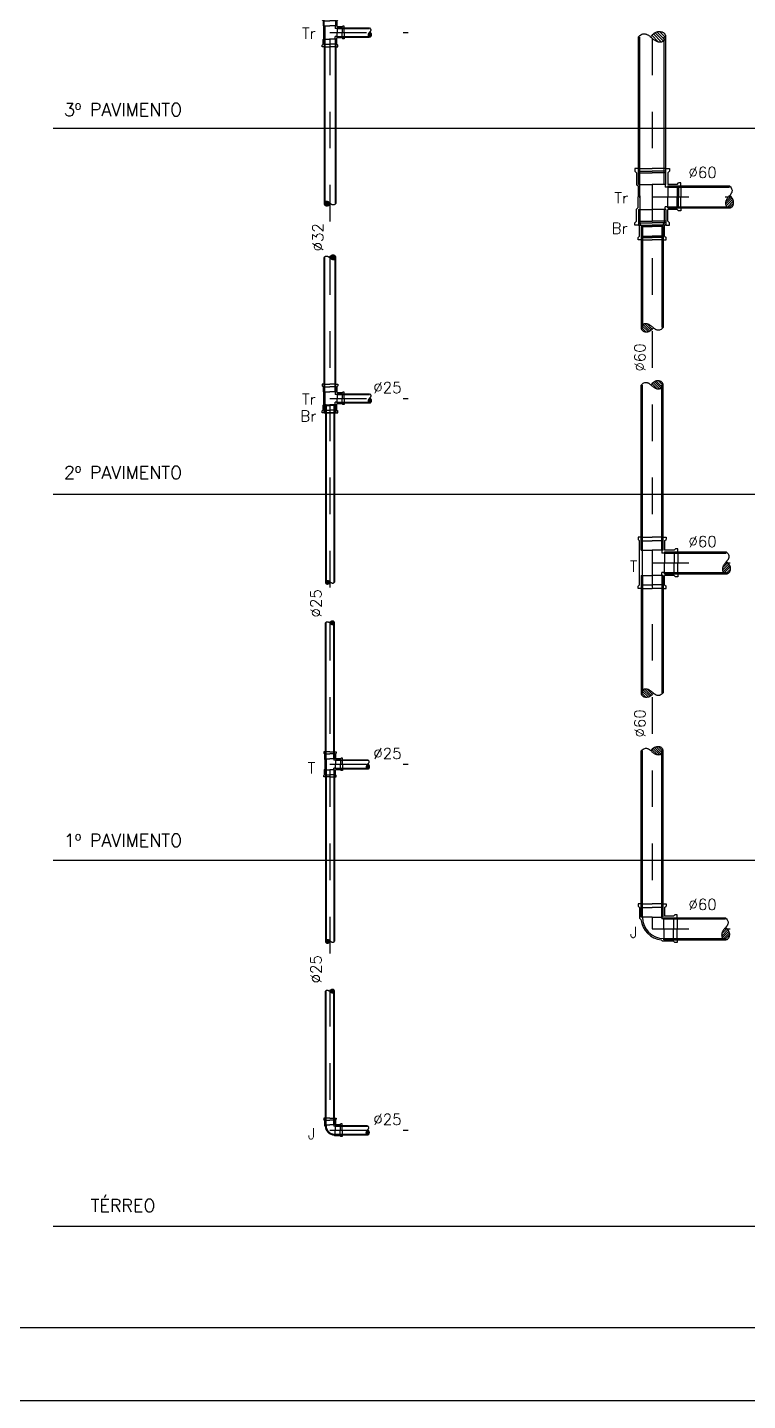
# Model space of a CAD drawing. Header units: millimetres. Extents: x -2485 to 3289, y -257 to 1952.
# Drawn here: x 19.762 to 21.729, y 0 to 3.752 of the extents above; entities that cross this region are included whole.
import ezdxf

# ---------------------------------------------------------------- set-up
doc = ezdxf.new("R2010")
doc.units = ezdxf.units.MM
doc.header["$LTSCALE"] = 0.3
doc.linetypes.add('HID', pattern=[0.37, 0.07, -0.1, 0.03, -0.1, 0.07])
for name, color, linetype in [('AF', 4, 'Continuous'), ('AGU', 6, 'Continuous'), ('TEX', 11, 'Continuous'), ('TEXTO', 3, 'Continuous'), ('TUB', 1, 'Continuous'), ('VISTAS', 1, 'Continuous')]:
    doc.layers.add(name, color=color, linetype=linetype)
doc.layers.add('IMPLANTAÇÃO  ÁGUA PLUVIAL', color=6, linetype='HID', lineweight=15)
doc.styles.add('ROMANS', font='romans.shx', dxfattribs={"height": 0.03})

# ---------------------------------------------------------------- blocks, each defined once
blk = doc.blocks.new('25')
at = {"layer": 'TEX', "color": 9, "style": 'ROMANS'}
blk.add_text('%%c25', height=0.03, dxfattribs=at).set_placement((0, 0))
blk = doc.blocks.new('32')
at = {"layer": 'TEX', "color": 9, "style": 'ROMANS'}
blk.add_text('%%c32', height=0.03, dxfattribs=at).set_placement((0, 0))
blk = doc.blocks.new('60')
at = {"layer": 'TEX', "color": 9, "style": 'ROMANS'}
blk.add_text('%%c60', height=0.03, dxfattribs=at).set_placement((0, 0))
blk = doc.blocks.new('j90a60')
at = {"layer": 'AF', "color": 3}
for p, q in [((0.058, 0.0342), (0.0618, 0.038)), ((0.068, 0.038), (0.0618, 0.038)), ((0.068, 0.03), (0.068, 0.038)), ((0.0287, 0.0342), (0.025, 0.0305)), ((0.058, 0.0342), (0.0287, 0.0342)), ((0.032, 0.03), (0.068, 0.03)), ((0.032, 0.0267), (0.032, 0.03)), ((0.032, 0), (0.032, 0.0267)), ((0.032, 0), (0.032, -0.0267)), ((0.058, 0.03), (0.058, 0)), ((0.058, -0.03), (0.058, 0)), ((0.068, 0.03), (0.068, 0)), ((0.068, -0.03), (0.068, 0)), ((-0.0342, -0.0287), (-0.0305, -0.025)), ((-0.0342, -0.058), (-0.0342, -0.0287)), ((-0.03, -0.032), (-0.0267, -0.032)), ((-0.03, -0.032), (-0.03, -0.068)), ((0, -0.032), (-0.0267, -0.032)), ((0, -0.032), (0.0267, -0.032)), ((0.0267, -0.032), (0.0267, -0.0267)), ((0.032, -0.0267), (0.0267, -0.0267)), ((0.03, -0.032), (0.0267, -0.032)), ((0.03, -0.032), (0.03, -0.068)), ((0.032, -0.03), (0.032, -0.0267)), ((0.032, -0.03), (0.068, -0.03)), ((0.058, -0.0342), (0.0342, -0.0342)), ((0.0342, -0.058), (0.0342, -0.0342)), ((0.058, -0.0342), (0.0618, -0.038)), ((0.068, -0.03), (0.068, -0.038)), ((-0.0342, -0.058), (-0.038, -0.0618)), ((-0.038, -0.068), (-0.038, -0.0618)), ((-0.03, -0.068), (-0.038, -0.068)), ((-0.03, -0.058), (0, -0.058)), ((-0.03, -0.068), (0, -0.068)), ((0.03, -0.058), (0, -0.058)), ((0.03, -0.068), (0, -0.068)), ((0.03, -0.068), (0.038, -0.068)), ((0.0342, -0.058), (0.038, -0.0618)), ((0.038, -0.068), (0.038, -0.0618)), ((0.068, -0.038), (0.0618, -0.038))]:
    blk.add_line(p, q, dxfattribs=at)
for radius, start, end in [(0.0629, 96.4316, 173.5684), (0.0587, 90, 180)]:
    blk.add_arc((0.032, -0.032), radius, start, end, dxfattribs=at)
blk = doc.blocks.new('T60')
at = {"layer": 'AF', "color": 3}
for p, q in [((-0.03, 0.07025), (-0.038, 0.07025)), ((-0.038, 0.07025), (-0.038, 0.064)), ((-0.03425, 0.06025), (-0.038, 0.064)), ((-0.03425, -0.06025), (-0.03425, 0.06025)), ((-0.03, 0.03425), (-0.03, 0.07025)), ((-0.03, 0.07025), (0, 0.07025)), ((-0.03, 0.06025), (0, 0.06025)), ((0.03, 0.07025), (0, 0.07025)), ((0.03, 0.06025), (0, 0.06025)), ((0.03, 0.07025), (0.038, 0.07025)), ((0.03, 0.03425), (0.03, 0.07025)), ((0.03425, 0.06025), (0.038, 0.064)), ((0.03425, 0.06025), (0.03425, 0.03425)), ((0.038, 0.07025), (0.038, 0.064)), ((0.06025, 0.03425), (0.064, 0.038)), ((0.07025, 0.038), (0.064, 0.038)), ((0.07025, 0.03), (0.07025, 0.038)), ((-0.03, 0.03425), (0, 0.03425)), ((-0.0267, -0.03425), (-0.0267, 0.03425)), ((0.03, 0.03425), (0, 0.03425)), ((0.0267, 0.03425), (0.0267, 0.0267)), ((0.03425, 0.0267), (0.0267, 0.0267)), ((0.06025, 0.03425), (0.03425, 0.03425)), ((0.03425, 0.03), (0.03425, 0)), ((0.03425, 0.03), (0.07025, 0.03)), ((0.06025, 0.03), (0.06025, 0)), ((0.07025, 0.03), (0.07025, 0)), ((-0.03, -0.03425), (0, -0.03425)), ((-0.03, -0.03425), (-0.03, -0.07025)), ((0.03, -0.03425), (0, -0.03425)), ((0.03425, -0.0267), (0.0267, -0.0267)), ((0.0267, -0.03425), (0.0267, -0.0267)), ((0.03, -0.03425), (0.03, -0.07025)), ((0.03425, -0.03), (0.03425, 0)), ((0.03425, -0.03), (0.07025, -0.03)), ((0.06025, -0.03425), (0.03425, -0.03425)), ((0.03425, -0.06025), (0.03425, -0.03425)), ((0.06025, -0.03), (0.06025, 0)), ((0.06025, -0.03425), (0.064, -0.038)), ((0.07025, -0.03), (0.07025, 0)), ((0.07025, -0.03), (0.07025, -0.038)), ((-0.03425, -0.06025), (-0.038, -0.064)), ((-0.038, -0.07025), (-0.038, -0.064)), ((-0.03, -0.07025), (-0.038, -0.07025)), ((-0.03, -0.06025), (0, -0.06025)), ((-0.03, -0.07025), (0, -0.07025)), ((0.03, -0.06025), (0, -0.06025)), ((0.03, -0.07025), (0, -0.07025)), ((0.03, -0.07025), (0.038, -0.07025)), ((0.03425, -0.06025), (0.038, -0.064)), ((0.038, -0.07025), (0.038, -0.064)), ((0.07025, -0.038), (0.064, -0.038))]:
    blk.add_line(p, q, dxfattribs=at)
blk = doc.blocks.new('t75x60')
at = {"layer": 'AF', "color": 3}
for p, q in [((-0.07725, 0.0375), (-0.07725, 0.0475)), ((-0.07725, 0.0475), (-0.0707, 0.0475)), ((-0.06595, 0.04275), (-0.0707, 0.0475)), ((-0.06595, 0.04275), (-0.0332, 0.04275)), ((-0.029, 0.03855), (-0.0332, 0.04275)), ((-0.029, 0.03855), (0, 0.03855)), ((0.029, 0.03855), (0, 0.03855)), ((0.029, 0.03855), (0.0332, 0.04275)), ((0.06595, 0.04275), (0.0332, 0.04275)), ((0.06595, 0.04275), (0.0707, 0.0475)), ((0.07725, 0.0475), (0.0707, 0.0475)), ((0.07725, 0.0375), (0.07725, 0.0475)), ((-0.03425, 0.0375), (-0.07725, 0.0375)), ((-0.07725, 0.0375), (-0.07725, 0)), ((-0.0707, 0.0375), (-0.0707, 0)), ((-0.06595, 0.0375), (-0.06595, 0)), ((-0.03425, 0.0375), (-0.03425, 0)), ((0.0027, 0.0333), (-0.03425, 0.0333)), ((-0.0027, 0.0333), (0.03425, 0.0333)), ((0.03425, 0.0375), (0.07725, 0.0375)), ((0.03425, 0.0375), (0.03425, 0)), ((0.06595, 0.0375), (0.06595, 0)), ((0.0707, 0.0375), (0.0707, 0)), ((0.07725, 0.0375), (0.07725, 0)), ((-0.07725, -0.0375), (-0.07725, 0)), ((-0.03425, -0.0375), (-0.07725, -0.0375)), ((-0.07725, -0.0375), (-0.07725, -0.0475)), ((-0.0707, -0.0375), (-0.0707, 0)), ((-0.06595, -0.0375), (-0.06595, 0)), ((-0.03425, -0.0375), (-0.03425, 0)), ((-0.03425, -0.0352), (-0.0267, -0.0352)), ((-0.0267, -0.04275), (-0.0267, -0.0352)), ((0.03425, -0.0352), (0.0267, -0.0352)), ((0.0267, -0.04275), (0.0267, -0.0352)), ((0.03425, -0.0375), (0.03425, 0)), ((0.03425, -0.0375), (0.07725, -0.0375)), ((0.06595, -0.0375), (0.06595, 0)), ((0.0707, -0.0375), (0.0707, 0)), ((0.07725, -0.0375), (0.07725, 0)), ((0.07725, -0.0375), (0.07725, -0.0475)), ((-0.07725, -0.0475), (-0.0707, -0.0475)), ((-0.06595, -0.04275), (-0.0707, -0.0475)), ((-0.06595, -0.04275), (-0.03425, -0.04275)), ((-0.03425, -0.06875), (-0.038, -0.0725)), ((-0.038, -0.07875), (-0.038, -0.0725)), ((-0.03425, -0.06875), (-0.03425, -0.04275)), ((-0.03, -0.04275), (-0.03, -0.07875)), ((-0.03, -0.04275), (0, -0.04275)), ((-0.03, -0.06875), (0, -0.06875)), ((-0.03, -0.0725), (0, -0.0725)), ((0.03, -0.04275), (0, -0.04275)), ((0.03, -0.06875), (0, -0.06875)), ((0.03, -0.0725), (0, -0.0725)), ((0.03, -0.04275), (0.03, -0.07875)), ((0.03425, -0.06875), (0.03425, -0.04275)), ((0.06595, -0.04275), (0.03425, -0.04275)), ((0.03425, -0.06875), (0.038, -0.0725)), ((0.038, -0.07875), (0.038, -0.0725)), ((0.06595, -0.04275), (0.0707, -0.0475)), ((0.07725, -0.0475), (0.0707, -0.0475)), ((-0.03, -0.07875), (-0.038, -0.07875)), ((-0.03, -0.07875), (0, -0.07875)), ((0.03, -0.07875), (0, -0.07875)), ((0.03, -0.07875), (0.038, -0.07875))]:
    blk.add_line(p, q, dxfattribs=at)
blk = doc.blocks.new('BA60')
at = {"layer": 'AF', "color": 7}
for p, q in [((-0.01, -0.0134), (0.0039, 0.0005)), ((-0.0022, 0.0004), (-0.0032, -0.0009)), ((-0.0011, 0.0016), (-0.0022, 0.0004)), ((-0.0001, 0.0028), (-0.0011, 0.0016)), ((0.0008, 0.0039), (-0.0001, 0.0028)), ((0, 0.03), (0.0027, 0.0272)), ((0.0044, 0), (0.0006, 0.0037)), ((0.0018, 0.005), (0.0008, 0.0039)), ((0.0026, 0.006), (0.0018, 0.005)), ((0.0034, 0.007), (0.0026, 0.006)), ((0.0027, 0.0272), (0.0047, 0.0247)), ((0.0041, 0.008), (0.0034, 0.007)), ((0.0047, 0.009), (0.0041, 0.008)), ((0.0072, -0.0034), (0.0044, 0)), ((0.0047, 0.0247), (0.006, 0.0224)), ((0.0053, 0.0101), (0.0047, 0.009)), ((0.0058, 0.0112), (0.0053, 0.0101)), ((0.0063, 0.0124), (0.0058, 0.0112)), ((0.006, 0.0224), (0.0068, 0.0203)), ((0.0067, 0.0137), (0.0063, 0.0124)), ((0.007, 0.0151), (0.0067, 0.0137)), ((0.0068, 0.0203), (0.0072, 0.0184)), ((0.0072, 0.0166), (0.007, 0.0151)), ((0.0072, 0.0184), (0.0072, 0.0166)), ((-0.0103, -0.0159), (-0.0104, -0.0173)), ((-0.0104, -0.0173), (-0.0103, -0.0186)), ((-0.0102, -0.0146), (-0.0103, -0.0159)), ((-0.0103, -0.0186), (-0.0102, -0.02)), ((-0.0102, -0.0199), (0.0068, -0.0029)), ((-0.01, -0.0133), (-0.0102, -0.0146)), ((-0.0102, -0.02), (-0.0099, -0.0213)), ((-0.0097, -0.012), (-0.01, -0.0133)), ((-0.0099, -0.0213), (-0.0095, -0.0226)), ((-0.0093, -0.0107), (-0.0097, -0.012)), ((-0.0095, -0.0226), (-0.009, -0.0238)), ((-0.0088, -0.0095), (-0.0093, -0.0107)), ((-0.009, -0.0238), (-0.0084, -0.0249)), ((-0.0082, -0.0083), (-0.0088, -0.0095)), ((-0.0086, -0.0245), (0.0093, -0.0066)), ((-0.0084, -0.0249), (-0.0076, -0.026)), ((-0.0076, -0.007), (-0.0082, -0.0083)), ((-0.0068, -0.0058), (-0.0076, -0.007)), ((-0.0076, -0.026), (-0.0067, -0.0269)), ((-0.006, -0.0046), (-0.0068, -0.0058)), ((-0.0067, -0.0269), (-0.0057, -0.0278)), ((-0.0051, -0.0033), (-0.006, -0.0046)), ((-0.0057, -0.0278), (-0.0046, -0.0285)), ((-0.0056, -0.0278), (0.011, -0.0112)), ((-0.0042, -0.0021), (-0.0051, -0.0033)), ((-0.0046, -0.0285), (-0.0035, -0.0291)), ((-0.0032, -0.0009), (-0.0042, -0.0021)), ((-0.0035, -0.0291), (-0.0023, -0.0295)), ((-0.0023, -0.0295), (-0.0012, -0.0298)), ((-0.0014, -0.0298), (0.0114, -0.017)), ((-0.0012, -0.0298), (0, -0.03)), ((0, -0.03), (0.0011, -0.03)), ((0.0011, -0.03), (0.0022, -0.0298)), ((0.0022, -0.0298), (0.0033, -0.0296)), ((0.0033, -0.0296), (0.0043, -0.0292)), ((0.0043, -0.0292), (0.0052, -0.0287)), ((0.0052, -0.0287), (0.0061, -0.0281)), ((0.0061, -0.0281), (0.0069, -0.0274)), ((0.0069, -0.0274), (0.0077, -0.0267)), ((0.0092, -0.0065), (0.0072, -0.0034)), ((0.0077, -0.0267), (0.0083, -0.026)), ((0.0083, -0.026), (0.0089, -0.0252)), ((0.0089, -0.0252), (0.0095, -0.0244)), ((0.0105, -0.0093), (0.0092, -0.0065)), ((0.0095, -0.0244), (0.01, -0.0234)), ((0.01, -0.0234), (0.0104, -0.0223)), ((0.0104, -0.0223), (0.0107, -0.0211)), ((0.0112, -0.0119), (0.0105, -0.0093)), ((0.0107, -0.0211), (0.0111, -0.0197)), ((0.0111, -0.0197), (0.0113, -0.0181)), ((0.0115, -0.0142), (0.0112, -0.0119)), ((0.0113, -0.0181), (0.0115, -0.0162)), ((0.0115, -0.0162), (0.0115, -0.0142))]:
    blk.add_line(p, q, dxfattribs=at)
blk = doc.blocks.new('ta60t')
at = {"layer": 'AF', "color": 3}
for p, q in [((0, 0.03), (0.1684, 0.03)), ((0, 0.0267), (0.1684, 0.0267)), ((0, -0.0267), (0.1684, -0.0267)), ((0, -0.03), (0.1684, -0.03))]:
    blk.add_line(p, q, dxfattribs=at)
at = {"layer": 'AF'}
blk.add_blockref('BA60', (0.1684, 0), dxfattribs=at)
blk = doc.blocks.new('br75x60')
at = {"layer": 'AGU', "color": 3}
for p, q in [((0, 0.0375), (0.0399, 0.0375)), ((0, 0.0375), (0, 0)), ((0, 0.0333), (0.0383, 0.0333)), ((0, -0.0375), (0, 0)), ((0.047, 0.03), (0.047, 0)), ((0.047, -0.03), (0.047, 0)), ((0, -0.0333), (0.0383, -0.0333)), ((0, -0.0375), (0.0399, -0.0375))]:
    blk.add_line(p, q, dxfattribs=at)
at = {"layer": 'TUB', "color": 3}
for p, q in [((0.073, 0.0342), (0.0767, 0.038)), ((0.083, 0.038), (0.0767, 0.038)), ((0.083, 0.03), (0.083, 0.038)), ((0.0437, 0.0287), (0.0383, 0.0333)), ((0.0437, 0.0342), (0.0399, 0.0375)), ((0.073, 0.0342), (0.0437, 0.0342)), ((0.0437, 0.0267), (0.0437, 0.0287)), ((0.0437, 0.0267), (0.047, 0.0267)), ((0.047, 0.03), (0.083, 0.03)), ((0.073, 0.03), (0.073, 0)), ((0.073, -0.03), (0.073, 0)), ((0.0768, 0.03), (0.0768, 0)), ((0.0768, -0.03), (0.0768, 0)), ((0.083, 0.03), (0.083, 0)), ((0.083, -0.03), (0.083, 0)), ((0.0437, -0.0287), (0.0383, -0.0333)), ((0.0437, -0.0342), (0.0399, -0.0375)), ((0.0437, -0.0267), (0.047, -0.0267)), ((0.0437, -0.0267), (0.0437, -0.0287)), ((0.073, -0.0342), (0.0437, -0.0342)), ((0.047, -0.03), (0.083, -0.03)), ((0.073, -0.0342), (0.0767, -0.038)), ((0.083, -0.03), (0.083, -0.038)), ((0.083, -0.038), (0.0767, -0.038))]:
    blk.add_line(p, q, dxfattribs=at)
blk = doc.blocks.new('BA75')
at = {"layer": 'AF', "color": 7}
for p, q in [((0, 0.0378), (0.0034, 0.0343)), ((-0.0126, -0.0169), (0.0049, 0.0006)), ((-0.0027, 0.0005), (-0.004, -0.0011)), ((-0.0014, 0.002), (-0.0027, 0.0005)), ((-0.0002, 0.0035), (-0.0014, 0.002)), ((0.0011, 0.0049), (-0.0002, 0.0035)), ((0.0056, 0), (0.0008, 0.0046)), ((0.0022, 0.0063), (0.0011, 0.0049)), ((0.0033, 0.0076), (0.0022, 0.0063)), ((0.0042, 0.0089), (0.0033, 0.0076)), ((0.0034, 0.0343), (0.0059, 0.0311)), ((0.0051, 0.0101), (0.0042, 0.0089)), ((0.0059, 0.0114), (0.0051, 0.0101)), ((0.0091, -0.0043), (0.0056, 0)), ((0.0059, 0.0311), (0.0076, 0.0282)), ((0.0066, 0.0127), (0.0059, 0.0114)), ((0.0073, 0.0141), (0.0066, 0.0127)), ((0.0079, 0.0156), (0.0073, 0.0141)), ((0.0076, 0.0282), (0.0086, 0.0255)), ((0.0084, 0.0172), (0.0079, 0.0156)), ((0.0088, 0.019), (0.0084, 0.0172)), ((0.0086, 0.0255), (0.0091, 0.0231)), ((0.0091, 0.021), (0.0088, 0.019)), ((0.0091, 0.0231), (0.0091, 0.021)), ((-0.013, -0.02), (-0.0131, -0.0218)), ((-0.0131, -0.0218), (-0.013, -0.0235)), ((-0.0128, -0.0184), (-0.013, -0.02)), ((-0.013, -0.0235), (-0.0128, -0.0252)), ((-0.0129, -0.025), (0.0086, -0.0036)), ((-0.0126, -0.0167), (-0.0128, -0.0184)), ((-0.0128, -0.0252), (-0.0125, -0.0268)), ((-0.0122, -0.0151), (-0.0126, -0.0167)), ((-0.0125, -0.0268), (-0.012, -0.0284)), ((-0.0117, -0.0135), (-0.0122, -0.0151)), ((-0.012, -0.0284), (-0.0114, -0.03)), ((-0.0111, -0.012), (-0.0117, -0.0135)), ((-0.0114, -0.03), (-0.0106, -0.0314)), ((-0.0103, -0.0104), (-0.0111, -0.012)), ((-0.0109, -0.0309), (0.0117, -0.0084)), ((-0.0106, -0.0314), (-0.0096, -0.0327)), ((-0.0095, -0.0089), (-0.0103, -0.0104)), ((-0.0096, -0.0327), (-0.0084, -0.0339)), ((-0.0086, -0.0073), (-0.0095, -0.0089)), ((-0.0076, -0.0058), (-0.0086, -0.0073)), ((-0.0084, -0.0339), (-0.0072, -0.035)), ((-0.0065, -0.0042), (-0.0076, -0.0058)), ((-0.0072, -0.035), (-0.0058, -0.0359)), ((-0.0071, -0.0351), (0.0139, -0.0141)), ((-0.0053, -0.0026), (-0.0065, -0.0042)), ((-0.0058, -0.0359), (-0.0044, -0.0366)), ((-0.004, -0.0011), (-0.0053, -0.0026)), ((-0.0044, -0.0366), (-0.0029, -0.0372)), ((-0.0029, -0.0372), (-0.0015, -0.0376)), ((-0.0017, -0.0376), (0.0144, -0.0214)), ((0.0028, -0.0376), (0.0041, -0.0372)), ((0.0041, -0.0372), (0.0054, -0.0367)), ((0.0054, -0.0367), (0.0066, -0.0361)), ((0.0066, -0.0361), (0.0077, -0.0354)), ((0.0077, -0.0354), (0.0087, -0.0346)), ((0.0087, -0.0346), (0.0096, -0.0337)), ((0.0116, -0.0082), (0.0091, -0.0043)), ((0.0096, -0.0337), (0.0105, -0.0328)), ((0.0105, -0.0328), (0.0113, -0.0318)), ((0.0113, -0.0318), (0.012, -0.0307)), ((0.0132, -0.0117), (0.0116, -0.0082)), ((0.012, -0.0307), (0.0126, -0.0295)), ((0.0126, -0.0295), (0.0131, -0.0281)), ((0.0131, -0.0281), (0.0135, -0.0266)), ((0.0142, -0.015), (0.0132, -0.0117)), ((0.0135, -0.0266), (0.0139, -0.0248)), ((0.0139, -0.0248), (0.0143, -0.0228)), ((0.0145, -0.0179), (0.0142, -0.015)), ((0.0143, -0.0228), (0.0145, -0.0205)), ((0.0145, -0.0205), (0.0145, -0.0179)), ((-0.0015, -0.0376), (0, -0.0378)), ((0, -0.0378), (0.0014, -0.0378)), ((0.0014, -0.0378), (0.0028, -0.0376))]:
    blk.add_line(p, q, dxfattribs=at)
blk = doc.blocks.new('j90a25')
at = {"layer": 'AF', "color": 3}
for p, q in [((0.0114, 0.0133), (0.0132, 0.015)), ((0.0142, 0.0108), (0.0125, 0.0108)), ((0.0277, 0.015), (0.0132, 0.015)), ((0.0142, 0.0125), (0.0332, 0.0125)), ((0.0142, 0.0125), (0.0142, 0.0108)), ((0.0142, 0.0108), (0.0142, 0)), ((0.0142, -0.0108), (0.0142, 0)), ((0.0277, 0.015), (0.0297, 0.017)), ((0.0277, 0.0125), (0.0277, 0)), ((0.0277, -0.0125), (0.0277, 0)), ((0.0332, 0.017), (0.0297, 0.017)), ((0.0332, 0.0125), (0.0332, 0.017)), ((0.0332, 0), (0.0332, 0.0125)), ((0.0332, 0), (0.0332, -0.0125)), ((-0.015, -0.0277), (-0.017, -0.0297)), ((-0.017, -0.0332), (-0.017, -0.0297)), ((-0.0125, -0.0332), (-0.017, -0.0332)), ((-0.0133, -0.0114), (-0.015, -0.0132)), ((-0.015, -0.0277), (-0.015, -0.0132)), ((-0.0125, -0.0142), (-0.0125, -0.0332)), ((-0.0125, -0.0142), (-0.0108, -0.0142)), ((-0.0125, -0.0277), (0, -0.0277)), ((0, -0.0332), (-0.0125, -0.0332)), ((-0.0108, -0.0142), (-0.0108, -0.0125)), ((-0.0108, -0.0142), (0, -0.0142)), ((0.0108, -0.0142), (0, -0.0142)), ((0.0125, -0.0277), (0, -0.0277)), ((0, -0.0332), (0.0125, -0.0332)), ((0.0142, -0.0108), (0.0108, -0.0108)), ((0.0108, -0.0142), (0.0108, -0.0108)), ((0.0125, -0.0142), (0.0108, -0.0142)), ((0.0125, -0.0142), (0.0125, -0.0332)), ((0.0125, -0.0332), (0.017, -0.0332)), ((0.0142, -0.0125), (0.0142, -0.0108)), ((0.0142, -0.0125), (0.0332, -0.0125)), ((0.0277, -0.015), (0.015, -0.015)), ((0.015, -0.0277), (0.015, -0.015)), ((0.015, -0.0277), (0.017, -0.0297)), ((0.017, -0.0332), (0.017, -0.0297)), ((0.0277, -0.015), (0.0297, -0.017)), ((0.0332, -0.017), (0.0297, -0.017)), ((0.0332, -0.0125), (0.0332, -0.017))]:
    blk.add_line(p, q, dxfattribs=at)
at = {"layer": 'AF', "color": 3, "const_width": 0.0005}
blk.add_lwpolyline([(0.0332, 0.017), (0.0332, 0.017), (0.0332, 0.017), (0.0332, 0.017)], dxfattribs=at)
blk.add_lwpolyline([(0.0332, 0.017), (0.0332, 0.017), (0.0332, 0.017), (0.0332, 0.017)], dxfattribs=at)
at = {"layer": 'AF', "color": 3}
for radius, start, end in [(0.0258, 92.3359, 177.6641), (0.0233, 90, 180)]:
    blk.add_arc((0.0125, -0.0125), radius, start, end, dxfattribs=at)
blk = doc.blocks.new('t25')
at = {"layer": 'AF', "color": 3}
for p, q in [((-0.0125, 0.034), (-0.017, 0.034)), ((-0.017, 0.034), (-0.017, 0.0305)), ((-0.015, 0.0285), (-0.017, 0.0305)), ((-0.015, 0.0285), (-0.015, 0.014)), ((-0.0133, 0.0122), (-0.015, 0.014)), ((-0.0133, -0.0122), (-0.0133, 0.0122)), ((-0.0125, 0.015), (-0.0125, 0.034)), ((0, 0.034), (-0.0125, 0.034)), ((-0.0125, 0.0285), (0, 0.0285)), ((-0.0125, 0.015), (0, 0.015)), ((-0.0125, 0.015), (-0.0108, 0.015)), ((-0.0108, 0.015), (-0.0108, -0.015)), ((0, 0.034), (0.0125, 0.034)), ((0.0125, 0.0285), (0, 0.0285)), ((0.0125, 0.015), (0, 0.015)), ((0.0108, 0.015), (0.0108, 0.0108)), ((0.015, 0.0108), (0.0108, 0.0108)), ((0.0125, 0.034), (0.017, 0.034)), ((0.0125, 0.015), (0.0125, 0.034)), ((0.015, 0.0285), (0.017, 0.0305)), ((0.015, 0.0285), (0.015, 0.015)), ((0.0285, 0.015), (0.015, 0.015)), ((0.015, 0.0125), (0.034, 0.0125)), ((0.015, 0.0125), (0.015, 0)), ((0.017, 0.034), (0.017, 0.0305)), ((0.0285, 0.015), (0.0305, 0.017)), ((0.0285, 0.0125), (0.0285, 0)), ((0.034, 0.017), (0.0305, 0.017)), ((0.034, 0.0125), (0.034, 0.017)), ((0.034, 0), (0.034, 0.0125)), ((-0.015, -0.0285), (-0.017, -0.0305)), ((-0.017, -0.034), (-0.017, -0.0305)), ((-0.0125, -0.034), (-0.017, -0.034)), ((-0.0133, -0.0122), (-0.015, -0.014)), ((-0.015, -0.0285), (-0.015, -0.014)), ((-0.0125, -0.015), (-0.0108, -0.015)), ((-0.0125, -0.015), (0, -0.015)), ((-0.0125, -0.015), (-0.0125, -0.034)), ((-0.0125, -0.0285), (0, -0.0285)), ((0, -0.034), (-0.0125, -0.034)), ((0.0125, -0.015), (0, -0.015)), ((0.0125, -0.0285), (0, -0.0285)), ((0, -0.034), (0.0125, -0.034)), ((0.0108, -0.015), (0.0108, -0.0108)), ((0.015, -0.0108), (0.0108, -0.0108)), ((0.0125, -0.015), (0.0125, -0.034)), ((0.0125, -0.034), (0.017, -0.034)), ((0.015, -0.0125), (0.015, 0)), ((0.015, -0.0125), (0.034, -0.0125)), ((0.0285, -0.015), (0.015, -0.015)), ((0.015, -0.0285), (0.015, -0.015)), ((0.015, -0.0285), (0.017, -0.0305)), ((0.017, -0.034), (0.017, -0.0305)), ((0.0285, -0.0125), (0.0285, 0)), ((0.0285, -0.015), (0.0305, -0.017)), ((0.034, -0.017), (0.0305, -0.017)), ((0.034, 0), (0.034, -0.0125)), ((0.034, -0.0125), (0.034, -0.017))]:
    blk.add_line(p, q, dxfattribs=at)
blk = doc.blocks.new('t32x25')
at = {"layer": 'AF', "color": 3}
for p, q in [((-0.0215, 0.0391), (-0.0215, 0.0344)), ((-0.016, 0.0391), (-0.0215, 0.0391)), ((-0.016, 0.0181), (-0.016, 0.0391)), ((-0.016, 0.0391), (0, 0.0391)), ((0.016, 0.0391), (0, 0.0391)), ((0.016, 0.0391), (0.0215, 0.0391)), ((0.016, 0.0181), (0.016, 0.0391)), ((0.0215, 0.0391), (0.0215, 0.0344)), ((-0.019, 0.0319), (-0.0215, 0.0344)), ((-0.019, 0.0319), (-0.019, 0.019)), ((-0.0168, 0.0168), (-0.019, 0.019)), ((-0.0168, -0.0168), (-0.0168, 0.0168)), ((-0.0168, 0.0139), (-0.0168, 0)), ((-0.016, 0.0319), (0, 0.0319)), ((-0.016, 0.0181), (-0.0139, 0.0181)), ((-0.0139, 0.0181), (-0.0139, -0.0181)), ((-0.0139, 0.0181), (0, 0.0181)), ((0.016, 0.0319), (0, 0.0319)), ((0.0139, 0.0181), (0, 0.0181)), ((0.0139, 0.0181), (0.0139, 0.0108)), ((0.016, 0.0181), (0.0139, 0.0181)), ((0.0201, 0.0108), (0.0139, 0.0108)), ((0.019, 0.0319), (0.0215, 0.0344)), ((0.019, 0.0319), (0.019, 0.015)), ((0.0336, 0.015), (0.019, 0.015)), ((0.0201, 0.0125), (0.0201, 0)), ((0.0201, 0.0125), (0.0391, 0.0125)), ((0.0336, 0.015), (0.0356, 0.017)), ((0.0336, 0.0125), (0.0336, 0)), ((0.0391, 0.017), (0.0356, 0.017)), ((0.0391, 0.0125), (0.0391, 0.017)), ((0.0391, 0), (0.0391, 0.0125)), ((-0.019, -0.0319), (-0.0215, -0.0344)), ((-0.0215, -0.0391), (-0.0215, -0.0344)), ((-0.0168, -0.0168), (-0.019, -0.019)), ((-0.019, -0.0319), (-0.019, -0.019)), ((-0.016, -0.0181), (-0.016, -0.0391)), ((-0.016, -0.0181), (-0.0139, -0.0181)), ((-0.016, -0.0319), (0, -0.0319)), ((-0.0139, -0.0181), (0, -0.0181)), ((0.0139, -0.0181), (0, -0.0181)), ((0.016, -0.0319), (0, -0.0319)), ((0.0201, -0.0108), (0.0139, -0.0108)), ((0.0139, -0.0181), (0.0139, -0.0108)), ((0.016, -0.0181), (0.0139, -0.0181)), ((0.016, -0.0181), (0.016, -0.0391)), ((0.0336, -0.015), (0.019, -0.015)), ((0.019, -0.0319), (0.019, -0.015)), ((0.019, -0.0319), (0.0215, -0.0344)), ((0.0201, -0.0125), (0.0201, 0)), ((0.0201, -0.0125), (0.0391, -0.0125)), ((0.0215, -0.0391), (0.0215, -0.0344)), ((0.0336, -0.0125), (0.0336, 0)), ((0.0336, -0.015), (0.0356, -0.017)), ((0.0391, -0.017), (0.0356, -0.017)), ((0.0391, 0), (0.0391, -0.0125)), ((0.0391, -0.0125), (0.0391, -0.017)), ((-0.016, -0.0391), (-0.0215, -0.0391)), ((-0.016, -0.0391), (0, -0.0391)), ((0.016, -0.0391), (0, -0.0391)), ((0.016, -0.0391), (0.0215, -0.0391))]:
    blk.add_line(p, q, dxfattribs=at)
blk = doc.blocks.new('BR32X25')
at = {"layer": 'AF', "color": 3}
for p, q in [((0, 0.0108), (0, 0.016)), ((0.021, 0.016), (0, 0.016)), ((0, 0.0125), (0, 0)), ((0.0017, 0.0108), (0, 0.0108)), ((0, -0.0125), (0, 0)), ((0.0017, 0.0125), (0.0017, 0)), ((0.0017, 0.0125), (0.021, 0.0125)), ((0.0017, -0.0125), (0.0017, 0)), ((0.021, 0), (0.021, 0.016)), ((0.021, 0), (0.021, -0.016)), ((0, -0.0108), (0, -0.016)), ((0.0017, -0.0108), (0, -0.0108)), ((0.021, -0.016), (0, -0.016)), ((0.0017, -0.0125), (0.021, -0.0125))]:
    blk.add_line(p, q, dxfattribs=at)
blk = doc.blocks.new('BA32')
at = {"layer": 'AF', "color": 7}
for p, q in [((-0.0053, -0.0071), (0.0021, 0.0003)), ((-0.0012, 0.0002), (-0.0017, -0.0005)), ((-0.0006, 0.0008), (-0.0012, 0.0002)), ((-0.0001, 0.0015), (-0.0006, 0.0008)), ((0.0004, 0.0021), (-0.0001, 0.0015)), ((0, 0.016), (0.0014, 0.0145)), ((0.0024, 0), (0.0003, 0.002)), ((0.0009, 0.0027), (0.0004, 0.0021)), ((0.0014, 0.0032), (0.0009, 0.0027)), ((0.0014, 0.0145), (0.0025, 0.0132)), ((0.0018, 0.0037), (0.0014, 0.0032)), ((0.0022, 0.0043), (0.0018, 0.0037)), ((0.0025, 0.0048), (0.0022, 0.0043)), ((0.0039, -0.0018), (0.0024, 0)), ((0.0025, 0.0132), (0.0032, 0.0119)), ((0.0028, 0.0054), (0.0025, 0.0048)), ((0.0031, 0.006), (0.0028, 0.0054)), ((0.0033, 0.0066), (0.0031, 0.006)), ((0.0032, 0.0119), (0.0036, 0.0108)), ((0.0036, 0.0073), (0.0033, 0.0066)), ((0.0036, 0.0108), (0.0038, 0.0098)), ((0.0037, 0.008), (0.0036, 0.0073)), ((0.0039, 0.0089), (0.0037, 0.008)), ((0.0038, 0.0098), (0.0039, 0.0089)), ((-0.0054, -0.0078), (-0.0055, -0.0085)), ((-0.0055, -0.0085), (-0.0055, -0.0092)), ((-0.0055, -0.0092), (-0.0055, -0.0099)), ((-0.0055, -0.0099), (-0.0054, -0.0107)), ((-0.0054, -0.0106), (0.0036, -0.0015)), ((-0.0053, -0.0071), (-0.0054, -0.0078)), ((-0.0054, -0.0107), (-0.0053, -0.0114)), ((-0.0051, -0.0064), (-0.0053, -0.0071)), ((-0.0053, -0.0114), (-0.0051, -0.012)), ((-0.0049, -0.0057), (-0.0051, -0.0064)), ((-0.0051, -0.012), (-0.0048, -0.0127)), ((-0.0047, -0.0051), (-0.0049, -0.0057)), ((-0.0048, -0.0127), (-0.0045, -0.0133)), ((-0.0044, -0.0044), (-0.0047, -0.0051)), ((-0.0046, -0.0131), (0.005, -0.0035)), ((-0.0045, -0.0133), (-0.0041, -0.0139)), ((-0.004, -0.0038), (-0.0044, -0.0044)), ((-0.0041, -0.0139), (-0.0036, -0.0144)), ((-0.0036, -0.0031), (-0.004, -0.0038)), ((-0.0032, -0.0024), (-0.0036, -0.0031)), ((-0.0036, -0.0144), (-0.003, -0.0148)), ((-0.0027, -0.0018), (-0.0032, -0.0024)), ((-0.003, -0.0148), (0.0059, -0.0059)), ((-0.003, -0.0148), (-0.0025, -0.0152)), ((-0.0022, -0.0011), (-0.0027, -0.0018)), ((-0.0025, -0.0152), (-0.0019, -0.0155)), ((-0.0017, -0.0005), (-0.0022, -0.0011)), ((-0.0019, -0.0155), (-0.0012, -0.0158)), ((-0.0012, -0.0158), (-0.0006, -0.0159)), ((-0.0007, -0.0159), (0.0061, -0.0091)), ((-0.0006, -0.0159), (0, -0.016)), ((0, -0.016), (0.0006, -0.016)), ((0.0006, -0.016), (0.0012, -0.0159)), ((0.0012, -0.0159), (0.0017, -0.0158)), ((0.0017, -0.0158), (0.0023, -0.0155)), ((0.0023, -0.0155), (0.0028, -0.0153)), ((0.0028, -0.0153), (0.0032, -0.015)), ((0.0032, -0.015), (0.0037, -0.0146)), ((0.0037, -0.0146), (0.0041, -0.0143)), ((0.0049, -0.0035), (0.0039, -0.0018)), ((0.0041, -0.0143), (0.0044, -0.0139)), ((0.0044, -0.0139), (0.0048, -0.0135)), ((0.0048, -0.0135), (0.0051, -0.013)), ((0.0056, -0.005), (0.0049, -0.0035)), ((0.0051, -0.013), (0.0053, -0.0125)), ((0.0053, -0.0125), (0.0055, -0.0119)), ((0.0055, -0.0119), (0.0057, -0.0113)), ((0.006, -0.0063), (0.0056, -0.005)), ((0.0057, -0.0113), (0.0059, -0.0105)), ((0.0059, -0.0105), (0.006, -0.0096)), ((0.0061, -0.0076), (0.006, -0.0063)), ((0.006, -0.0096), (0.0061, -0.0087)), ((0.0061, -0.0087), (0.0061, -0.0076))]:
    blk.add_line(p, q, dxfattribs=at)
blk = doc.blocks.new('BA25')
at = {"layer": 'AF', "color": 7}
for p, q in [((-0.0038, -0.0051), (0.0017, 0.0004)), ((-0.0006, 0.0002), (-0.0011, -0.0004)), ((-0.0002, 0.0007), (-0.0006, 0.0002)), ((0.0002, 0.0011), (-0.0002, 0.0007)), ((0.0006, 0.0016), (0.0002, 0.0011)), ((0.0003, 0.0125), (0.0014, 0.0113)), ((0.0021, 0), (0.0005, 0.0015)), ((0.001, 0.0021), (0.0006, 0.0016)), ((0.0014, 0.0025), (0.001, 0.0021)), ((0.0014, 0.0113), (0.0022, 0.0103)), ((0.0017, 0.0029), (0.0014, 0.0025)), ((0.002, 0.0033), (0.0017, 0.0029)), ((0.0022, 0.0038), (0.002, 0.0033)), ((0.0033, -0.0014), (0.0021, 0)), ((0.0022, 0.0103), (0.0028, 0.0093)), ((0.0025, 0.0042), (0.0022, 0.0038)), ((0.0027, 0.0047), (0.0025, 0.0042)), ((0.0029, 0.0052), (0.0027, 0.0047)), ((0.0028, 0.0093), (0.0031, 0.0084)), ((0.0031, 0.0057), (0.0029, 0.0052)), ((0.0031, 0.0084), (0.0033, 0.0077)), ((0.0032, 0.0063), (0.0031, 0.0057)), ((0.0033, 0.0069), (0.0032, 0.0063)), ((0.0033, 0.0077), (0.0033, 0.0069)), ((-0.004, -0.0066), (-0.0041, -0.0072)), ((-0.0041, -0.0072), (-0.004, -0.0078)), ((-0.004, -0.0079), (0.0029, -0.001)), ((-0.0039, -0.0055), (-0.004, -0.0061)), ((-0.004, -0.0061), (-0.004, -0.0066)), ((-0.004, -0.0078), (-0.004, -0.0083)), ((-0.004, -0.0083), (-0.0039, -0.0089)), ((-0.0037, -0.005), (-0.0039, -0.0055)), ((-0.0039, -0.0089), (-0.0037, -0.0094)), ((-0.0036, -0.0045), (-0.0037, -0.005)), ((-0.0037, -0.0094), (-0.0035, -0.0099)), ((-0.0034, -0.004), (-0.0036, -0.0045)), ((-0.0035, -0.0099), (-0.0032, -0.0104)), ((-0.0034, -0.01), (0.004, -0.0025)), ((-0.0031, -0.0034), (-0.0034, -0.004)), ((-0.0032, -0.0104), (-0.0029, -0.0108)), ((-0.0029, -0.0029), (-0.0031, -0.0034)), ((-0.0026, -0.0024), (-0.0029, -0.0029)), ((-0.0029, -0.0108), (-0.0025, -0.0112)), ((-0.0022, -0.0019), (-0.0026, -0.0024)), ((-0.0025, -0.0112), (-0.0021, -0.0116)), ((-0.0023, -0.0114), (0.0048, -0.0044)), ((-0.0019, -0.0014), (-0.0022, -0.0019)), ((-0.0021, -0.0116), (-0.0017, -0.0119)), ((-0.0015, -0.0009), (-0.0019, -0.0014)), ((-0.0017, -0.0119), (-0.0012, -0.0121)), ((-0.0011, -0.0004), (-0.0015, -0.0009)), ((-0.0012, -0.0121), (-0.0007, -0.0123)), ((-0.0007, -0.0123), (-0.0002, -0.0124)), ((-0.0006, -0.0123), (0.0051, -0.0067)), ((-0.0002, -0.0124), (0.0003, -0.0125)), ((0.0003, -0.0125), (0.0007, -0.0125)), ((0.0007, -0.0125), (0.0012, -0.0124)), ((0.0012, -0.0124), (0.0016, -0.0123)), ((0.0016, -0.0123), (0.002, -0.0121)), ((0.002, -0.0121), (0.0024, -0.0119)), ((0.0024, -0.0119), (0.0028, -0.0117)), ((0.0028, -0.0117), (0.0032, -0.0114)), ((0.0032, -0.0114), (0.0035, -0.0111)), ((0.0041, -0.0027), (0.0033, -0.0014)), ((0.0035, -0.0111), (0.0037, -0.0108)), ((0.0037, -0.0108), (0.004, -0.0105)), ((0.004, -0.0105), (0.0042, -0.0102)), ((0.0047, -0.0039), (0.0041, -0.0027)), ((0.0042, -0.0102), (0.0044, -0.0098)), ((0.0044, -0.0098), (0.0046, -0.0093)), ((0.0046, -0.0093), (0.0048, -0.0088)), ((0.005, -0.0049), (0.0047, -0.0039)), ((0.0048, -0.0088), (0.0049, -0.0082)), ((0.0049, -0.0082), (0.005, -0.0075)), ((0.0051, -0.0059), (0.005, -0.0049)), ((0.005, -0.0075), (0.0051, -0.0068)), ((0.0051, -0.0068), (0.0051, -0.0059))]:
    blk.add_line(p, q, dxfattribs=at)
blk = doc.blocks.new('ta25t')
at = {"layer": 'AF', "color": 3}
for p, q in [((0, 0.0125), (0.0883, 0.0125)), ((0, 0.0108), (0.0883, 0.0108)), ((0, -0.0108), (0.0883, -0.0108)), ((0, -0.0125), (0.0883, -0.0125))]:
    blk.add_line(p, q, dxfattribs=at)
at = {"layer": 'AF'}
blk.add_blockref('BA25', (0.0883, 0), dxfattribs=at)

msp = doc.modelspace()

# ---------------------------------------------------------------- linework, layer by layer
at = {"color": 3}
for p, q in [((20.572218, 3.720725), (20.572218, 3.271223)), ((20.574318, 3.720725), (20.574318, 3.271223)), ((20.602118, 3.720725), (20.602118, 3.271223)), ((20.604218, 3.720725), (20.604218, 3.271223)), ((20.572218, 2.756925), (20.572218, 3.123908)), ((20.574318, 2.756925), (20.574318, 3.123908)), ((20.602118, 2.756925), (20.602118, 3.123908)), ((20.604218, 2.756925), (20.604218, 3.123908))]:
    msp.add_line(p, q, dxfattribs=at)
at = {"color": 12, "linetype": 'Continuous'}
msp.add_line((17.12, 0.2), (33.04, 0.2), dxfattribs=at)
at = {"color": 4, "linetype": 'Continuous'}
msp.add_line((16.62, 0), (33.24, 0), dxfattribs=at)
at = {"layer": 'AF', "color": 3}
for p, q in [((21.431012, 3.323645), (21.431012, 3.726084)), ((21.435212, 3.323645), (21.435212, 3.726084)), ((21.501812, 3.323645), (21.501812, 3.726084)), ((21.506012, 3.323645), (21.506012, 3.726084)), ((21.438512, 3.208147), (21.438512, 2.932149)), ((21.441812, 3.208147), (21.441812, 2.932149)), ((21.495212, 3.208147), (21.495212, 2.932149)), ((21.498512, 3.208147), (21.498512, 2.932149)), ((21.438512, 2.323645), (21.438512, 2.775224)), ((21.441812, 2.323645), (21.441812, 2.775224)), ((21.495212, 2.323645), (21.495212, 2.775224)), ((21.498512, 2.323645), (21.498512, 2.775224)), ((20.575718, 2.719025), (20.575718, 2.236562)), ((20.577418, 2.719025), (20.577418, 2.236562)), ((20.599018, 2.719025), (20.599018, 2.236562)), ((20.600718, 2.719025), (20.600718, 2.236562)), ((21.438512, 2.255145), (21.438512, 1.93393)), ((21.441812, 2.255145), (21.441812, 1.93393)), ((21.495212, 2.255145), (21.495212, 1.93393)), ((21.498512, 2.255145), (21.498512, 1.93393)), ((20.575718, 1.753825), (20.575718, 2.125049)), ((20.577418, 1.753825), (20.577418, 2.125049)), ((20.599018, 1.753825), (20.599018, 2.125049)), ((20.600718, 1.753825), (20.600718, 2.125049)), ((21.438512, 1.321395), (21.438512, 1.775397)), ((21.441812, 1.321395), (21.441812, 1.775397)), ((21.495212, 1.321395), (21.495212, 1.775397)), ((21.498512, 1.321395), (21.498512, 1.775397)), ((20.575718, 1.723825), (20.575718, 1.255225)), ((20.577418, 1.723825), (20.577418, 1.255225)), ((20.599018, 1.723825), (20.599018, 1.255225)), ((20.600718, 1.723825), (20.600718, 1.255225)), ((20.575718, 0.753025), (20.575718, 1.11833)), ((20.577418, 0.753025), (20.577418, 1.11833)), ((20.599018, 0.753025), (20.599018, 1.11833)), ((20.600718, 0.753025), (20.600718, 1.11833))]:
    msp.add_line(p, q, dxfattribs=at)
at = {"layer": 'TEX', "linetype": 'Continuous'}
for p, q in [((19.832103, 3.476935), (25.717926, 3.476935)), ((19.832103, 2.476935), (25.717926, 2.476935)), ((19.832103, 1.476935), (25.717926, 1.476935)), ((19.832103, 0.476935), (25.717926, 0.476935))]:
    msp.add_line(p, q, dxfattribs=at)
at = {"layer": 'TUB', "linetype": 'HID'}
for p, q in [((20.588218, 4.522151), (20.588218, 0.738825)), ((21.468512, 4.522151), (21.468512, 1.289395)), ((20.588218, 3.738825), (20.801807, 3.738825)), ((21.468512, 3.289395), (21.682101, 3.289395)), ((20.588218, 2.738825), (20.801807, 2.738825)), ((21.468512, 2.289395), (21.682101, 2.289395)), ((20.588218, 1.738825), (20.801807, 1.738825)), ((21.468512, 1.289395), (21.682101, 1.289395)), ((20.588218, 0.738825), (20.801807, 0.738825))]:
    msp.add_line(p, q, dxfattribs=at)

# ---------------------------------------------------------------- block references
at = {"layer": 'AF'}
for name, p, rotation in [('BA75', (21.468512, 3.726084), 90), ('BA32', (20.588218, 3.271223), 270), ('BA32', (20.588218, 3.123908), 90), ('BA60', (21.468512, 2.932149), 270), ('BA60', (21.468512, 2.775224), 90), ('BA25', (20.588218, 2.236562), 270), ('BA25', (20.588218, 2.125049), 90), ('BA60', (21.468512, 1.93393), 270.0000000000309), ('BA60', (21.468512, 1.775397), 90), ('BA25', (20.588218, 1.255225), 270), ('BA25', (20.588218, 1.11833), 90)]:
    msp.add_blockref(name, p, dxfattribs=dict(at, rotation=rotation))
at = {"layer": 'IMPLANTAÇÃO  ÁGUA PLUVIAL', "linetype": 'HID'}
for name, p in [('t32x25', (20.588218, 3.738825)), ('ta25t', (20.608318, 3.738825)), ('ta60t', (21.511262, 3.289395)), ('t32x25', (20.588218, 2.738825)), ('ta25t', (20.608318, 2.738825)), ('T60', (21.468512, 2.289395)), ('ta60t', (21.502762, 2.289395)), ('t25', (20.588218, 1.738825)), ('ta25t', (20.603218, 1.738825)), ('ta60t', (21.500512, 1.289395)), ('ta25t', (20.602418, 0.738825))]:
    msp.add_blockref(name, p, dxfattribs=at)
for name, p, rotation in [('t75x60', (21.468512, 3.289395), 90), ('br75x60', (21.468512, 3.255145), 270), ('BR32X25', (20.588218, 2.720725), 270), ('j90a60', (21.468512, 1.289395), 90), ('j90a25', (20.588218, 0.738825), 90)]:
    msp.add_blockref(name, p, dxfattribs=dict(at, rotation=rotation))
at = {"layer": 'VISTAS', "color": 2, "linetype": 'HID'}
for name, p in [('60', (21.567942, 3.341195)), ('25', (20.70672, 2.753299)), ('60', (21.567942, 2.332498)), ('25', (20.70672, 1.753299)), ('60', (21.567942, 1.340788)), ('25', (20.70672, 0.753299))]:
    msp.add_blockref(name, p, dxfattribs=at)
at = {"layer": 'VISTAS', "color": 2, "linetype": 'HID', "rotation": 90}
for name, p in [('32', (20.570044, 3.140496)), ('60', (21.449991, 2.811865)), ('25', (20.564923, 2.140068)), ('60', (21.449991, 1.811865)), ('25', (20.564923, 1.140068))]:
    msp.add_blockref(name, p, dxfattribs=at)

# ---------------------------------------------------------------- texts
at = {"layer": 'TEX', "color": 9, "style": 'ROMANS'}
for s, p in [('Tr', (20.512114, 3.721601)), ('Tr', (21.365702, 3.271823)), ('Br', (21.357925, 3.188712)), ('Tr', (20.512114, 2.721601)), ('Br', (20.507168, 2.675551)), ('T', (21.407756, 2.264501)), ('T', (20.527462, 1.713932)), ('J', (21.407756, 1.264501)), ('J', (20.527462, 0.713932))]:
    msp.add_text(s, height=0.03, dxfattribs=at).set_placement(p)
at = {"layer": 'TEXTO', "char_height": 0.035, "width": 1, "attachment_point": 5, "style": 'ROMANS'}
for s, insert in [('3º PAVIMENTO', (20.022842, 3.527955)), ('2º PAVIMENTO', (20.022842, 2.536012)), ('1º PAVIMENTO', (20.022842, 1.530828)), ('TÉRREO', (20.022842, 0.532753))]:
    msp.add_mtext(s, dxfattribs=dict(at, insert=insert))

doc.saveas('drawing.dxf')
